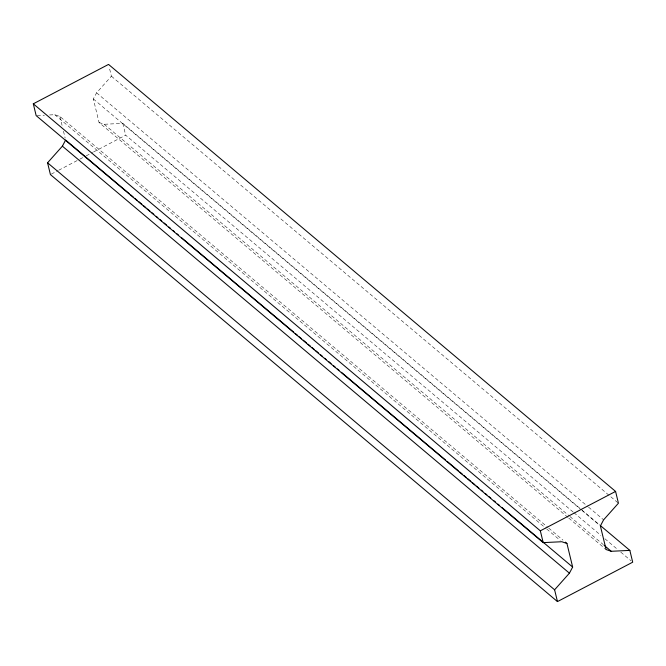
<?xml version="1.0" encoding="UTF-8"?>
<svg xmlns="http://www.w3.org/2000/svg" width="666" height="666" viewBox="0 0 666 666"><rect width="100%" height="100%" fill="white"/><g stroke="black" fill="none" stroke-linecap="round" stroke-linejoin="round"><path stroke-width="0.5" stroke-dasharray="3.33 2.5" d="M567.948 517.415L99.059 122.527L93.348 98.943L96.578 92.824L111.397 76.199L109.257 67.358M51.34 174.092L57.759 170.729M58.675 170.255L78.863 159.682M79.787 159.199L85.29 156.319M86.205 155.836L92.632 152.472M93.548 151.99L125.666 135.173L573.093 511.988M37.188 115.559L44.431 115.21M49.6 114.96L54.779 114.71L59.907 116.458L547.868 527.405M99.059 122.527L104.187 124.267L122.81 123.376L599.65 524.958M111.397 76.199L618.431 503.213M96.578 92.824L587.72 506.451M588.519 507.117L603.612 519.838M93.348 98.943L581.31 509.898M582.109 510.564L600.382 525.957M573.892 512.654L600.907 535.414M604.886 538.761L617.598 549.467M620.779 552.147L631.11 560.847M104.187 124.267L569.105 515.817M569.896 516.483L603.279 544.597M568.739 518.09L606.093 549.542M548.667 528.08L562.97 540.126M54.779 114.71L545.92 528.346M546.711 529.012L560.223 540.392M122.81 123.376L125.666 135.173M59.907 116.458L62.288 126.282M63.478 131.194L65.135 138.078"/><path stroke-width="1" d="M600.441 525.624L629.845 550.391L632.7 562.187L557.459 601.589L50.416 174.575L47.569 162.787L62.388 146.162L65.618 140.043L129.196 193.59M557.459 601.589L554.603 589.801L569.422 573.176L572.652 567.057L566.941 543.473L565.351 542.132M566.941 543.473L561.813 541.733L543.19 542.623L36.155 115.609L33.3 103.813L108.541 64.411L615.584 491.425L618.431 503.213L603.612 519.838L600.382 525.957L606.093 549.542L611.222 551.29L629.845 550.391M33.3 103.813L540.334 530.827L615.584 491.425M604.07 545.263L611.222 551.29M130.786 194.93L133.167 196.936M134.757 198.268L137.138 200.283M138.728 201.615L141.908 204.296M143.498 205.636L145.879 207.642M147.469 208.982L149.858 210.989M151.448 212.329L153.829 214.335M156.21 216.342L157.8 217.682M160.19 219.688L161.78 221.029M164.161 223.035L166.542 225.041M168.931 227.056L170.521 228.388M172.902 230.403L174.492 231.735M176.873 233.749L178.463 235.081M181.643 237.762L293.698 332.134M295.288 333.475L297.677 335.481M299.267 336.821L301.648 338.827M303.238 340.168L306.418 342.84M308.008 344.18L310.389 346.187M311.979 347.527L314.36 349.533M315.95 350.874L318.34 352.88M320.721 354.886L322.311 356.227M324.692 358.233L326.282 359.573M328.671 361.58L331.052 363.594M333.441 365.601L335.023 366.933M337.412 368.947L339.002 370.279M341.383 372.294L445.496 459.973M447.086 461.305L458.208 470.679M459.798 472.019L462.187 474.025M463.769 475.366L466.158 477.372M467.748 478.712L470.929 481.385M472.519 482.725L474.9 484.731M476.49 486.072L478.871 488.078M481.26 490.093L482.85 491.425M485.231 493.431L486.821 494.771M489.202 496.778L490.792 498.118M493.972 500.799L495.562 502.139M497.943 504.145L499.533 505.486M501.923 507.492L572.652 567.057M62.388 146.162L569.422 573.176M47.569 162.787L554.603 589.801M540.334 530.827L543.19 542.623"/></g></svg>
